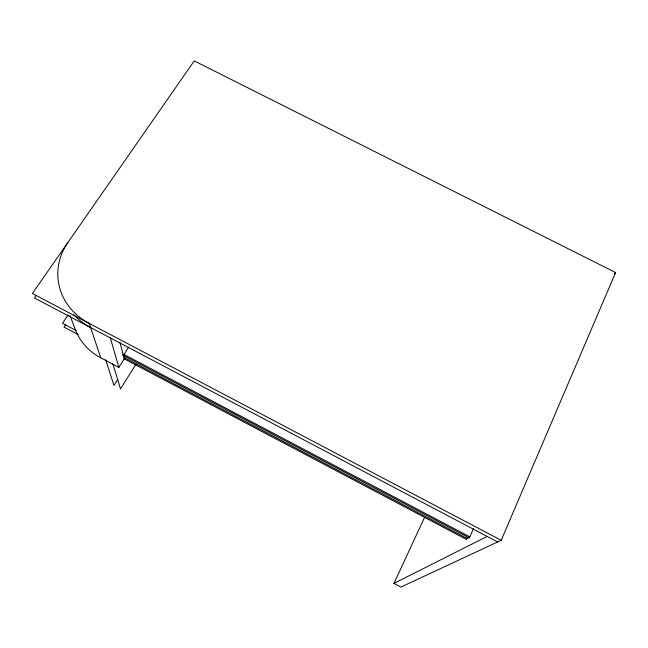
<?xml version="1.0" encoding="UTF-8"?>
<svg xmlns="http://www.w3.org/2000/svg" width="648" height="648" viewBox="0 0 648 648"><rect width="100%" height="100%" fill="white"/><g stroke="black" fill="none" stroke-linecap="round" stroke-linejoin="round"><path stroke-width="0.97" d="M501.196 540.311L615.6 272.565L194.246 60.896L32.4 293.504L501.196 540.311L400.885 587.104L393.952 583.403L424.618 517.29M467.297 537.638L466.479 539.484L123.938 358.7M473.494 528.557L469.338 537.962L122.391 354.926M136.031 364.095L120.479 388.913L112.841 363.755M117.717 379.477L113.951 385.455L105.608 359.583M75.281 329.395A58.887 53.598 -6.3 0 0 100.78 357.866L118.851 367.416L124.878 357.899L124.205 355.323M123.363 355.444L128.782 346.899M65.707 324.559L64.022 327.078L78.327 334.627M68.113 314.936L62.475 323.32L75.889 330.399M36.175 295.488L34.449 297.975L497.656 541.963M614.353 273.804L615.6 272.565M469.103 537.257L466.957 538.407L124.878 357.899M393.952 583.403L487.175 536.439M123.979 354.464L469.824 536.876M70.025 315.6L75.8 330.731M100.78 357.866L89.205 323.409A65.14 58.393 -4.8 0 1 67.854 242.546M110.371 337.964L118.851 367.416M119.848 342.087L124.262 358.871M90.599 327.548A64.395 57.826 -4.9 0 1 73.807 314.653"/></g></svg>
